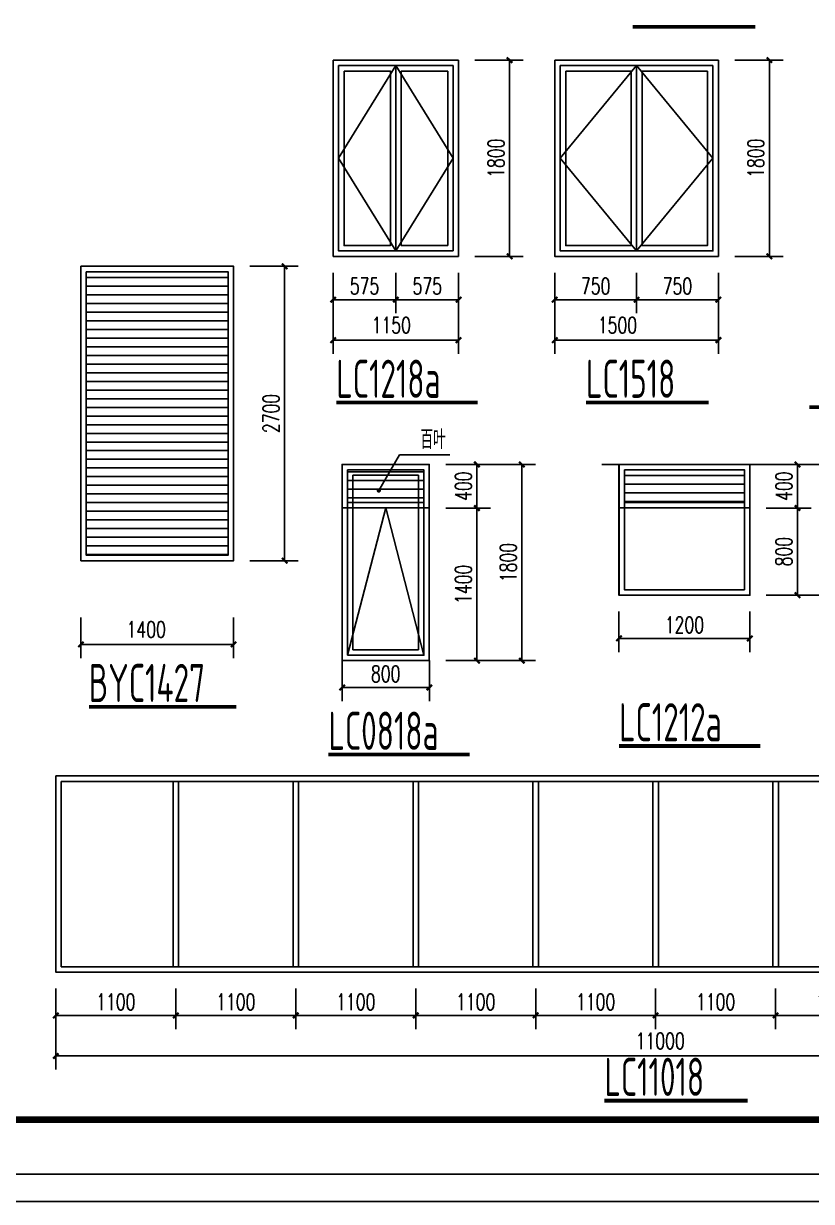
# Model space of a CAD drawing. Header units: millimetres. Extents: x -1048436 to -185795, y -983427 to 400387.
# Drawn here: x -634639 to -627414, y 342011 to 352815 of the extents above; entities that cross this region are included whole.
import ezdxf
from ezdxf.enums import TextEntityAlignment as Align

# ---------------------------------------------------------------- set-up
doc = ezdxf.new("R2010")
doc.units = ezdxf.units.MM
doc.header["$LTSCALE"] = 500
doc.linetypes.add('A-FP_05$0$pln_L5$0$Col_L4$0$PHANTOM', pattern=[63.5, 31.75, -6.35, 6.35, -6.35, 6.35, -6.35])
for name, color, linetype in [('C-SHET-TTLB', 11, 'Continuous'), ('DIM_SYMB', 3, 'Continuous'), ('PUB_DIM', 3, 'Continuous'), ('PUB_TEXT', 7, 'Continuous'), ('建-填充', 9, 'Continuous'), ('建-文字', 4, 'Continuous'), ('建-窗', 135, 'Continuous'), ('建-符号-引出', 150, 'Continuous')]:
    doc.layers.add(name, color=color, linetype=linetype)
doc.styles.add('_TCH_DIM_T3', font='SIMPLEX', dxfattribs={"width": 0.705882, "bigfont": 'GBCBIG'})
doc.styles.add('ECADI', font='hzs.shx', dxfattribs={"width": 0.7, "bigfont": 'hztxt.shx'})
doc.styles.add('XD2008', font='xd-hzs.shx', dxfattribs={"width": 0.7, "bigfont": 'xd-hztxt.shx'})
doc.dimstyles.new('_TCH_ARCH&&50', dxfattribs={"dimtxt": 148.75, "dimasz": 50, "dimexe": 125, "dimexo": 150, "dimgap": 50, "dimtad": 1, "dimdec": 0, "dimzin": 0, "dimdsep": 46, "dimtxsty": '_TCH_DIM_T3', "dimblk": 'ARCHTICK', "dimcen": 0.09, "dimclrt": 7, "dimazin": 2, "dimtfac": 1, "dimtdec": 0, "dimtix": 1, "dimtmove": 2, "dimatfit": 3, "dimldrblk": 'ARCHTICK', "dimfxl": 1, "dimtolj": 1, "dimtzin": 0, "dimarcsym": 0})

# ---------------------------------------------------------------- blocks, each defined once
blk = doc.blocks.new('集团图框A1')
at = {"layer": 'C-SHET-TTLB'}
for points in [[(1095.85, -95.53), (1095.85, -699.53), (244.85, -699.53), (244.85, -95.53)], [(1090.85, -100.53), (1090.85, -694.53), (249.85, -694.53), (249.85, -100.53)]]:
    blk.add_lwpolyline(points, close=True, dxfattribs=at)
at = {"layer": 'C-SHET-TTLB', "const_width": 1.2}
blk.add_lwpolyline([(268.25, -110.53), (1080.85, -110.53), (1080.85, -684.53), (268.25, -684.53)], close=True, dxfattribs=at)
at = {"color": 2, "style": 'ECADI', "width": 0.7}
for tag, p in [('序号1', (1009.72, -381.88)), ('记要1', (1037.92, -381.9)), ('日期1', (1073.26, -381.71)), ('序号2', (1009.72, -387.77)), ('记要2', (1037.92, -387.79)), ('日期2', (1073.26, -387.6)), ('序号3', (1009.72, -393.63)), ('记要3', (1037.92, -393.65)), ('日期3', (1073.26, -393.46)), ('序号4', (1009.72, -399.51)), ('日期4', (1073.26, -399.35)), ('记要4', (1037.92, -399.53)), ('合作设计单位', (1042.53, -542.75)), ('审定人', (1041.84, -561.74)), ('审核人', (1041.84, -571.23)), ('设计总负责人', (1041.84, -580.99)), ('专业负责人', (1041.84, -591.72)), ('校对人', (1041.84, -601.96)), ('设计人', (1041.84, -611.83)), ('建设单位上', (1044.38, -619.93)), ('建设单位中', (1044.38, -623.89)), ('建设单位下', (1044.38, -627.74)), ('项目名称上', (1044.35, -632.3)), ('项目名称中', (1044.35, -636.38)), ('项目名称下', (1044.35, -640.33)), ('子项', (1043.59, -646.93)), ('图名上', (1044.47, -653.59)), ('图名中', (1044.47, -657.5)), ('图名下', (1044.47, -661.62)), ('工程编号', (1027.1, -667.58)), ('阶段', (1063.92, -667.61)), ('比例', (1025.96, -674.19)), ('专业', (1063.72, -673.97)), ('日期', (1026.1, -680.73)), ('图别、图号', (1066.05, -680.84))]:
    blk.add_attdef(tag, text='', height=3.5, dxfattribs=at).set_placement(p, align=Align.MIDDLE)
blk = doc.blocks.new('A1')
blk.add_blockref('集团图框A1', (-609654.51, -640037.88))
blk = doc.blocks.new('fdgdg')
at = {"layer": '建-窗', "linetype": 'Continuous'}
blk.add_line((74071, 7350), (74071, 5650), dxfattribs=at)
for points in [[(73321, 7400), (74821, 7400), (74821, 5600), (73321, 5600)], [(74071, 7350), (73371, 7350), (73371, 5650), (74071, 5650)], [(74771, 7350), (74071, 7350), (74071, 5650), (74771, 5650)], [(73421, 7300), (74021, 7300), (74021, 5700), (73421, 5700)], [(74721, 7300), (74121, 7300), (74121, 5700), (74721, 5700)]]:
    blk.add_lwpolyline(points, close=True, dxfattribs=at)
for points in [[(74071, 7350), (73371, 6500), (74071, 5650)], [(74071, 7350), (74771, 6500), (74071, 5650)]]:
    blk.add_lwpolyline(points, dxfattribs=at)
blk = doc.blocks.new('C2')
at = {"layer": '建-窗', "linetype": 'Continuous'}
for points in [[(-710413, -572677), (-709213, -572677), (-709213, -573877), (-710413, -573877)], [(-710363, -572727), (-709263, -572727), (-709263, -573827), (-710363, -573827)]]:
    blk.add_lwpolyline(points, close=True, dxfattribs=at)
blk = doc.blocks.new('_ArchTick')
at = {"color": 0, "linetype": 'ByBlock', "const_width": 0.4}
blk.add_lwpolyline([(-0.5, -0.5), (0.5, 0.5)], dxfattribs=at)
blk = doc.blocks.new('*D440')
at = {"layer": 'Defpoints', "color": 0, "transparency": 16777216}
for p in [(-634343, 343742), (-623343, 343742), (-623343, 343345)]:
    blk.add_point(p, dxfattribs=at)
at = {"layer": 'PUB_DIM', "color": 0, "lineweight": -2, "transparency": 16777216}
for p, q in [((-634343, 343592), (-634343, 343220)), ((-623343, 343592), (-623343, 343220)), ((-634343, 343345), (-623343, 343345))]:
    blk.add_line(p, q, dxfattribs=at)
at = {"layer": 'PUB_DIM', "color": 0, "lineweight": -2, "transparency": 16777216, "xscale": 50, "yscale": 50, "zscale": 50, "rotation": 180}
blk.add_blockref('_ArchTick', (-634343, 343345), dxfattribs=at)
at = {"layer": 'PUB_DIM', "color": 0, "lineweight": -2, "transparency": 16777216, "xscale": 50, "yscale": 50, "zscale": 50}
blk.add_blockref('_ArchTick', (-623343, 343345), dxfattribs=at)
at = {"layer": 'PUB_DIM', "color": 7, "transparency": 16777216, "insert": (-628801, 343483), "char_height": 148.8, "attachment_point": 5, "style": '_TCH_DIM_T3'}
blk.add_mtext('\\A1;11000', dxfattribs=at)
blk = doc.blocks.new('*D441')
at = {"layer": 'Defpoints', "color": 0, "transparency": 16777216}
for p in [(-634343, 344113), (-633243, 344113), (-633243, 343717)]:
    blk.add_point(p, dxfattribs=at)
at = {"layer": 'PUB_DIM', "color": 0, "lineweight": -2, "transparency": 16777216}
for p, q in [((-634343, 343963), (-634343, 343592)), ((-633243, 343963), (-633243, 343592)), ((-634343, 343717), (-633243, 343717))]:
    blk.add_line(p, q, dxfattribs=at)
at = {"layer": 'PUB_DIM', "color": 0, "lineweight": -2, "transparency": 16777216, "xscale": 50, "yscale": 50, "zscale": 50, "rotation": 180}
blk.add_blockref('_ArchTick', (-634343, 343717), dxfattribs=at)
at = {"layer": 'PUB_DIM', "color": 0, "lineweight": -2, "transparency": 16777216, "xscale": 50, "yscale": 50, "zscale": 50}
blk.add_blockref('_ArchTick', (-633243, 343717), dxfattribs=at)
at = {"layer": 'PUB_DIM', "color": 7, "transparency": 16777216, "insert": (-633793, 343841), "char_height": 148.8, "attachment_point": 5, "style": '_TCH_DIM_T3'}
blk.add_mtext('\\A1;1100', dxfattribs=at)
blk = doc.blocks.new('*D442')
at = {"layer": 'Defpoints', "color": 0, "transparency": 16777216}
for p in [(-633243, 344113), (-632143, 344113), (-632143, 343717)]:
    blk.add_point(p, dxfattribs=at)
at = {"layer": 'PUB_DIM', "color": 0, "lineweight": -2, "transparency": 16777216}
for p, q in [((-633243, 343963), (-633243, 343592)), ((-632143, 343963), (-632143, 343592)), ((-633243, 343717), (-632143, 343717))]:
    blk.add_line(p, q, dxfattribs=at)
at = {"layer": 'PUB_DIM', "color": 0, "lineweight": -2, "transparency": 16777216, "xscale": 50, "yscale": 50, "zscale": 50, "rotation": 180}
blk.add_blockref('_ArchTick', (-633243, 343717), dxfattribs=at)
at = {"layer": 'PUB_DIM', "color": 0, "lineweight": -2, "transparency": 16777216, "xscale": 50, "yscale": 50, "zscale": 50}
blk.add_blockref('_ArchTick', (-632143, 343717), dxfattribs=at)
at = {"layer": 'PUB_DIM', "color": 7, "transparency": 16777216, "insert": (-632693, 343841), "char_height": 148.8, "attachment_point": 5, "style": '_TCH_DIM_T3'}
blk.add_mtext('\\A1;1100', dxfattribs=at)
blk = doc.blocks.new('*D443')
at = {"layer": 'Defpoints', "color": 0, "transparency": 16777216}
for p in [(-632143, 344113), (-631043, 344113), (-631043, 343717)]:
    blk.add_point(p, dxfattribs=at)
at = {"layer": 'PUB_DIM', "color": 0, "lineweight": -2, "transparency": 16777216}
for p, q in [((-632143, 343963), (-632143, 343592)), ((-631043, 343963), (-631043, 343592)), ((-632143, 343717), (-631043, 343717))]:
    blk.add_line(p, q, dxfattribs=at)
at = {"layer": 'PUB_DIM', "color": 0, "lineweight": -2, "transparency": 16777216, "xscale": 50, "yscale": 50, "zscale": 50, "rotation": 180}
blk.add_blockref('_ArchTick', (-632143, 343717), dxfattribs=at)
at = {"layer": 'PUB_DIM', "color": 0, "lineweight": -2, "transparency": 16777216, "xscale": 50, "yscale": 50, "zscale": 50}
blk.add_blockref('_ArchTick', (-631043, 343717), dxfattribs=at)
at = {"layer": 'PUB_DIM', "color": 7, "transparency": 16777216, "insert": (-631593, 343841), "char_height": 148.8, "attachment_point": 5, "style": '_TCH_DIM_T3'}
blk.add_mtext('\\A1;1100', dxfattribs=at)
blk = doc.blocks.new('*D444')
at = {"layer": 'Defpoints', "color": 0, "transparency": 16777216}
for p in [(-631043, 344113), (-629943, 344113), (-629943, 343717)]:
    blk.add_point(p, dxfattribs=at)
at = {"layer": 'PUB_DIM', "color": 0, "lineweight": -2, "transparency": 16777216}
for p, q in [((-631043, 343963), (-631043, 343592)), ((-629943, 343963), (-629943, 343592)), ((-631043, 343717), (-629943, 343717))]:
    blk.add_line(p, q, dxfattribs=at)
at = {"layer": 'PUB_DIM', "color": 0, "lineweight": -2, "transparency": 16777216, "xscale": 50, "yscale": 50, "zscale": 50, "rotation": 180}
blk.add_blockref('_ArchTick', (-631043, 343717), dxfattribs=at)
at = {"layer": 'PUB_DIM', "color": 0, "lineweight": -2, "transparency": 16777216, "xscale": 50, "yscale": 50, "zscale": 50}
blk.add_blockref('_ArchTick', (-629943, 343717), dxfattribs=at)
at = {"layer": 'PUB_DIM', "color": 7, "transparency": 16777216, "insert": (-630493, 343841), "char_height": 148.8, "attachment_point": 5, "style": '_TCH_DIM_T3'}
blk.add_mtext('\\A1;1100', dxfattribs=at)
blk = doc.blocks.new('*D445')
at = {"layer": 'Defpoints', "color": 0, "transparency": 16777216}
for p in [(-629943, 344113), (-628843, 344113), (-628843, 343717)]:
    blk.add_point(p, dxfattribs=at)
at = {"layer": 'PUB_DIM', "color": 0, "lineweight": -2, "transparency": 16777216}
for p, q in [((-629943, 343963), (-629943, 343592)), ((-628843, 343963), (-628843, 343592)), ((-629943, 343717), (-628843, 343717))]:
    blk.add_line(p, q, dxfattribs=at)
at = {"layer": 'PUB_DIM', "color": 0, "lineweight": -2, "transparency": 16777216, "xscale": 50, "yscale": 50, "zscale": 50, "rotation": 180}
blk.add_blockref('_ArchTick', (-629943, 343717), dxfattribs=at)
at = {"layer": 'PUB_DIM', "color": 0, "lineweight": -2, "transparency": 16777216, "xscale": 50, "yscale": 50, "zscale": 50}
blk.add_blockref('_ArchTick', (-628843, 343717), dxfattribs=at)
at = {"layer": 'PUB_DIM', "color": 7, "transparency": 16777216, "insert": (-629393, 343841), "char_height": 148.8, "attachment_point": 5, "style": '_TCH_DIM_T3'}
blk.add_mtext('\\A1;1100', dxfattribs=at)
blk = doc.blocks.new('*D446')
at = {"layer": 'Defpoints', "color": 0, "transparency": 16777216}
for p in [(-628843, 344113), (-627743, 344113), (-627743, 343717)]:
    blk.add_point(p, dxfattribs=at)
at = {"layer": 'PUB_DIM', "color": 0, "lineweight": -2, "transparency": 16777216}
for p, q in [((-628843, 343963), (-628843, 343592)), ((-627743, 343963), (-627743, 343592)), ((-628843, 343717), (-627743, 343717))]:
    blk.add_line(p, q, dxfattribs=at)
at = {"layer": 'PUB_DIM', "color": 0, "lineweight": -2, "transparency": 16777216, "xscale": 50, "yscale": 50, "zscale": 50, "rotation": 180}
blk.add_blockref('_ArchTick', (-628843, 343717), dxfattribs=at)
at = {"layer": 'PUB_DIM', "color": 0, "lineweight": -2, "transparency": 16777216, "xscale": 50, "yscale": 50, "zscale": 50}
blk.add_blockref('_ArchTick', (-627743, 343717), dxfattribs=at)
at = {"layer": 'PUB_DIM', "color": 7, "transparency": 16777216, "insert": (-628293, 343841), "char_height": 148.8, "attachment_point": 5, "style": '_TCH_DIM_T3'}
blk.add_mtext('\\A1;1100', dxfattribs=at)
blk = doc.blocks.new('*D447')
at = {"layer": 'Defpoints', "color": 0, "transparency": 16777216}
for p in [(-627743, 344113), (-626643, 344113), (-626643, 343717)]:
    blk.add_point(p, dxfattribs=at)
at = {"layer": 'PUB_DIM', "color": 0, "lineweight": -2, "transparency": 16777216}
for p, q in [((-627743, 343963), (-627743, 343592)), ((-626643, 343963), (-626643, 343592)), ((-627743, 343717), (-626643, 343717))]:
    blk.add_line(p, q, dxfattribs=at)
at = {"layer": 'PUB_DIM', "color": 0, "lineweight": -2, "transparency": 16777216, "xscale": 50, "yscale": 50, "zscale": 50, "rotation": 180}
blk.add_blockref('_ArchTick', (-627743, 343717), dxfattribs=at)
at = {"layer": 'PUB_DIM', "color": 0, "lineweight": -2, "transparency": 16777216, "xscale": 50, "yscale": 50, "zscale": 50}
blk.add_blockref('_ArchTick', (-626643, 343717), dxfattribs=at)
at = {"layer": 'PUB_DIM', "color": 7, "transparency": 16777216, "insert": (-627193, 343841), "char_height": 148.8, "attachment_point": 5, "style": '_TCH_DIM_T3'}
blk.add_mtext('\\A1;1100', dxfattribs=at)
blk = doc.blocks.new('*D465')
at = {"layer": 'Defpoints', "color": 0, "transparency": 16777216}
for p in [(-632713, 350588), (-632245, 350588), (-632713, 347888)]:
    blk.add_point(p, dxfattribs=at)
at = {"layer": 'PUB_DIM', "color": 0, "lineweight": -2, "transparency": 16777216}
for p, q in [((-632563, 350588), (-632120, 350588)), ((-632245, 347888), (-632245, 350588)), ((-632563, 347888), (-632120, 347888))]:
    blk.add_line(p, q, dxfattribs=at)
at = {"layer": 'PUB_DIM', "color": 0, "lineweight": -2, "transparency": 16777216, "xscale": 50, "yscale": 50, "zscale": 50}
for p, rotation in [((-632245, 350588), 90), ((-632245, 347888), 270)]:
    blk.add_blockref('_ArchTick', p, dxfattribs=dict(at, rotation=rotation))
at = {"layer": 'PUB_DIM', "color": 7, "transparency": 16777216, "insert": (-632369, 349238), "char_height": 148.8, "attachment_point": 5, "rotation": 90, "style": '_TCH_DIM_T3'}
blk.add_mtext('\\A1;2700', dxfattribs=at)
blk = doc.blocks.new('*D466')
at = {"layer": 'Defpoints', "color": 0, "transparency": 16777216}
for p in [(-634113, 347517), (-632713, 347517), (-632713, 347120)]:
    blk.add_point(p, dxfattribs=at)
at = {"layer": 'PUB_DIM', "color": 0, "lineweight": -2, "transparency": 16777216}
for p, q in [((-634113, 347367), (-634113, 346995)), ((-632713, 347367), (-632713, 346995)), ((-634113, 347120), (-632713, 347120))]:
    blk.add_line(p, q, dxfattribs=at)
at = {"layer": 'PUB_DIM', "color": 0, "lineweight": -2, "transparency": 16777216, "xscale": 50, "yscale": 50, "zscale": 50, "rotation": 180}
blk.add_blockref('_ArchTick', (-634113, 347120), dxfattribs=at)
at = {"layer": 'PUB_DIM', "color": 0, "lineweight": -2, "transparency": 16777216, "xscale": 50, "yscale": 50, "zscale": 50}
blk.add_blockref('_ArchTick', (-632713, 347120), dxfattribs=at)
at = {"layer": 'PUB_DIM', "color": 7, "transparency": 16777216, "insert": (-633514, 347257), "char_height": 148.8, "attachment_point": 5, "style": '_TCH_DIM_T3'}
blk.add_mtext('\\A1;1400', dxfattribs=at)
blk = doc.blocks.new('*D494')
at = {"layer": 'Defpoints', "color": 0, "transparency": 16777216}
for p in [(-627567, 348771), (-627131, 348771), (-627567, 347571)]:
    blk.add_point(p, dxfattribs=at)
at = {"layer": 'PUB_DIM', "color": 0, "lineweight": -2, "transparency": 16777216}
for p, q in [((-627417, 348771), (-627006, 348771)), ((-627131, 347571), (-627131, 348771)), ((-627417, 347571), (-627006, 347571))]:
    blk.add_line(p, q, dxfattribs=at)
at = {"layer": 'PUB_DIM', "color": 0, "lineweight": -2, "transparency": 16777216, "xscale": 50, "yscale": 50, "zscale": 50}
for p, rotation in [((-627131, 348771), 90), ((-627131, 347571), 270)]:
    blk.add_blockref('_ArchTick', p, dxfattribs=dict(at, rotation=rotation))
at = {"layer": 'PUB_DIM', "color": 7, "transparency": 16777216, "insert": (-627255, 348171), "char_height": 148.8, "attachment_point": 5, "rotation": 90, "style": '_TCH_DIM_T3'}
blk.add_mtext('\\A1;1200', dxfattribs=at)
blk = doc.blocks.new('*D496')
at = {"layer": 'Defpoints', "color": 0, "transparency": 16777216}
for p in [(-627979, 348371), (-627542, 348371), (-627979, 347571)]:
    blk.add_point(p, dxfattribs=at)
at = {"layer": 'PUB_DIM', "color": 0, "lineweight": -2, "transparency": 16777216}
for p, q in [((-627829, 348371), (-627417, 348371)), ((-627542, 347571), (-627542, 348371)), ((-627829, 347571), (-627417, 347571))]:
    blk.add_line(p, q, dxfattribs=at)
at = {"layer": 'PUB_DIM', "color": 0, "lineweight": -2, "transparency": 16777216, "xscale": 50, "yscale": 50, "zscale": 50}
for p, rotation in [((-627542, 348371), 90), ((-627542, 347571), 270)]:
    blk.add_blockref('_ArchTick', p, dxfattribs=dict(at, rotation=rotation))
at = {"layer": 'PUB_DIM', "color": 7, "transparency": 16777216, "insert": (-627667, 347971), "char_height": 148.8, "attachment_point": 5, "rotation": 90, "style": '_TCH_DIM_T3'}
blk.add_mtext('\\A1;800', dxfattribs=at)
blk = doc.blocks.new('*D497')
at = {"layer": 'Defpoints', "color": 0, "transparency": 16777216}
for p in [(-627979, 348771), (-627542, 348771), (-627979, 348371)]:
    blk.add_point(p, dxfattribs=at)
at = {"layer": 'PUB_DIM', "color": 0, "lineweight": -2, "transparency": 16777216}
for p, q in [((-627829, 348771), (-627417, 348771)), ((-627542, 348371), (-627542, 348771)), ((-627829, 348371), (-627417, 348371))]:
    blk.add_line(p, q, dxfattribs=at)
at = {"layer": 'PUB_DIM', "color": 0, "lineweight": -2, "transparency": 16777216, "xscale": 50, "yscale": 50, "zscale": 50}
for p, rotation in [((-627542, 348771), 90), ((-627542, 348371), 270)]:
    blk.add_blockref('_ArchTick', p, dxfattribs=dict(at, rotation=rotation))
at = {"layer": 'PUB_DIM', "color": 7, "transparency": 16777216, "insert": (-627667, 348571), "char_height": 148.8, "attachment_point": 5, "rotation": 90, "style": '_TCH_DIM_T3'}
blk.add_mtext('\\A1;400', dxfattribs=at)
blk = doc.blocks.new('*D498')
at = {"layer": 'Defpoints', "color": 0, "transparency": 16777216}
for p in [(-629179, 347571), (-627979, 347571), (-627979, 347175)]:
    blk.add_point(p, dxfattribs=at)
at = {"layer": 'PUB_DIM', "color": 0, "lineweight": -2, "transparency": 16777216}
for p, q in [((-629179, 347421), (-629179, 347050)), ((-627979, 347421), (-627979, 347050)), ((-629179, 347175), (-627979, 347175))]:
    blk.add_line(p, q, dxfattribs=at)
at = {"layer": 'PUB_DIM', "color": 0, "lineweight": -2, "transparency": 16777216, "xscale": 50, "yscale": 50, "zscale": 50, "rotation": 180}
blk.add_blockref('_ArchTick', (-629179, 347175), dxfattribs=at)
at = {"layer": 'PUB_DIM', "color": 0, "lineweight": -2, "transparency": 16777216, "xscale": 50, "yscale": 50, "zscale": 50}
blk.add_blockref('_ArchTick', (-627979, 347175), dxfattribs=at)
at = {"layer": 'PUB_DIM', "color": 7, "transparency": 16777216, "insert": (-628579, 347299), "char_height": 148.8, "attachment_point": 5, "style": '_TCH_DIM_T3'}
blk.add_mtext('\\A1;1200', dxfattribs=at)
blk = doc.blocks.new('*D502')
at = {"layer": 'Defpoints', "color": 0, "transparency": 16777216}
for p in [(-630507, 348771), (-630070, 348771), (-630507, 346971)]:
    blk.add_point(p, dxfattribs=at)
at = {"layer": 'PUB_DIM', "color": 0, "lineweight": -2, "transparency": 16777216}
for p, q in [((-630357, 348771), (-629945, 348771)), ((-630070, 346971), (-630070, 348771)), ((-630357, 346971), (-629945, 346971))]:
    blk.add_line(p, q, dxfattribs=at)
at = {"layer": 'PUB_DIM', "color": 0, "lineweight": -2, "transparency": 16777216, "xscale": 50, "yscale": 50, "zscale": 50}
for p, rotation in [((-630070, 348771), 90), ((-630070, 346971), 270)]:
    blk.add_blockref('_ArchTick', p, dxfattribs=dict(at, rotation=rotation))
at = {"layer": 'PUB_DIM', "color": 7, "transparency": 16777216, "insert": (-630194, 347871), "char_height": 148.8, "attachment_point": 5, "rotation": 90, "style": '_TCH_DIM_T3'}
blk.add_mtext('\\A1;1800', dxfattribs=at)
blk = doc.blocks.new('*D503')
at = {"layer": 'Defpoints', "color": 0, "transparency": 16777216}
for p in [(-630918, 348371), (-630482, 348371), (-630918, 346971)]:
    blk.add_point(p, dxfattribs=at)
at = {"layer": 'PUB_DIM', "color": 0, "lineweight": -2, "transparency": 16777216}
for p, q in [((-630768, 348371), (-630357, 348371)), ((-630482, 346971), (-630482, 348371)), ((-630768, 346971), (-630357, 346971))]:
    blk.add_line(p, q, dxfattribs=at)
at = {"layer": 'PUB_DIM', "color": 0, "lineweight": -2, "transparency": 16777216, "xscale": 50, "yscale": 50, "zscale": 50}
for p, rotation in [((-630482, 348371), 90), ((-630482, 346971), 270)]:
    blk.add_blockref('_ArchTick', p, dxfattribs=dict(at, rotation=rotation))
at = {"layer": 'PUB_DIM', "color": 7, "transparency": 16777216, "insert": (-630606, 347671), "char_height": 148.8, "attachment_point": 5, "rotation": 90, "style": '_TCH_DIM_T3'}
blk.add_mtext('\\A1;1400', dxfattribs=at)
blk = doc.blocks.new('*D504')
at = {"layer": 'Defpoints', "color": 0, "transparency": 16777216}
for p in [(-630918, 348771), (-630482, 348771), (-630918, 348371)]:
    blk.add_point(p, dxfattribs=at)
at = {"layer": 'PUB_DIM', "color": 0, "lineweight": -2, "transparency": 16777216}
for p, q in [((-630768, 348771), (-630357, 348771)), ((-630482, 348371), (-630482, 348771)), ((-630768, 348371), (-630357, 348371))]:
    blk.add_line(p, q, dxfattribs=at)
at = {"layer": 'PUB_DIM', "color": 0, "lineweight": -2, "transparency": 16777216, "xscale": 50, "yscale": 50, "zscale": 50}
for p, rotation in [((-630482, 348771), 90), ((-630482, 348371), 270)]:
    blk.add_blockref('_ArchTick', p, dxfattribs=dict(at, rotation=rotation))
at = {"layer": 'PUB_DIM', "color": 7, "transparency": 16777216, "insert": (-630606, 348571), "char_height": 148.8, "attachment_point": 5, "rotation": 90, "style": '_TCH_DIM_T3'}
blk.add_mtext('\\A1;400', dxfattribs=at)
blk = doc.blocks.new('*D505')
at = {"layer": 'Defpoints', "color": 0, "transparency": 16777216}
for p in [(-631718, 347121), (-630918, 347121), (-630918, 346725)]:
    blk.add_point(p, dxfattribs=at)
at = {"layer": 'PUB_DIM', "color": 0, "lineweight": -2, "transparency": 16777216}
for p, q in [((-631718, 346971), (-631718, 346600)), ((-630918, 346971), (-630918, 346600)), ((-631718, 346725), (-630918, 346725))]:
    blk.add_line(p, q, dxfattribs=at)
at = {"layer": 'PUB_DIM', "color": 0, "lineweight": -2, "transparency": 16777216, "xscale": 50, "yscale": 50, "zscale": 50, "rotation": 180}
blk.add_blockref('_ArchTick', (-631718, 346725), dxfattribs=at)
at = {"layer": 'PUB_DIM', "color": 0, "lineweight": -2, "transparency": 16777216, "xscale": 50, "yscale": 50, "zscale": 50}
blk.add_blockref('_ArchTick', (-630918, 346725), dxfattribs=at)
at = {"layer": 'PUB_DIM', "color": 7, "transparency": 16777216, "insert": (-631318, 346849), "char_height": 148.8, "attachment_point": 5, "style": '_TCH_DIM_T3'}
blk.add_mtext('\\A1;800', dxfattribs=at)
blk = doc.blocks.new('*D526')
at = {"layer": 'Defpoints', "color": 0, "transparency": 16777216}
for p in [(-630650, 352479), (-630182, 352479), (-630650, 350679)]:
    blk.add_point(p, dxfattribs=at)
at = {"layer": 'PUB_DIM', "color": 0, "lineweight": -2, "transparency": 16777216}
for p, q in [((-630500, 352479), (-630057, 352479)), ((-630182, 350679), (-630182, 352479)), ((-630500, 350679), (-630057, 350679))]:
    blk.add_line(p, q, dxfattribs=at)
at = {"layer": 'PUB_DIM', "color": 0, "lineweight": -2, "transparency": 16777216, "xscale": 50, "yscale": 50, "zscale": 50}
for p, rotation in [((-630182, 352479), 90), ((-630182, 350679), 270)]:
    blk.add_blockref('_ArchTick', p, dxfattribs=dict(at, rotation=rotation))
at = {"layer": 'PUB_DIM', "color": 7, "transparency": 16777216, "insert": (-630306, 351579), "char_height": 148.8, "attachment_point": 5, "rotation": 90, "style": '_TCH_DIM_T3'}
blk.add_mtext('\\A1;1800', dxfattribs=at)
blk = doc.blocks.new('*D527')
at = {"layer": 'Defpoints', "color": 0, "transparency": 16777216}
for p in [(-631800, 350307), (-630650, 350307), (-630650, 349911)]:
    blk.add_point(p, dxfattribs=at)
at = {"layer": 'PUB_DIM', "color": 0, "lineweight": -2, "transparency": 16777216}
for p, q in [((-631800, 350157), (-631800, 349786)), ((-630650, 350157), (-630650, 349786)), ((-631800, 349911), (-630650, 349911))]:
    blk.add_line(p, q, dxfattribs=at)
at = {"layer": 'PUB_DIM', "color": 0, "lineweight": -2, "transparency": 16777216, "xscale": 50, "yscale": 50, "zscale": 50, "rotation": 180}
blk.add_blockref('_ArchTick', (-631800, 349911), dxfattribs=at)
at = {"layer": 'PUB_DIM', "color": 0, "lineweight": -2, "transparency": 16777216, "xscale": 50, "yscale": 50, "zscale": 50}
blk.add_blockref('_ArchTick', (-630650, 349911), dxfattribs=at)
at = {"layer": 'PUB_DIM', "color": 7, "transparency": 16777216, "insert": (-631267, 350048), "char_height": 148.8, "attachment_point": 5, "style": '_TCH_DIM_T3'}
blk.add_mtext('\\A1;1150', dxfattribs=at)
blk = doc.blocks.new('*D528')
at = {"layer": 'Defpoints', "color": 0, "transparency": 16777216}
for p in [(-631800, 350679), (-631225, 350679), (-631225, 350282)]:
    blk.add_point(p, dxfattribs=at)
at = {"layer": 'PUB_DIM', "color": 0, "lineweight": -2, "transparency": 16777216}
for p, q in [((-631800, 350529), (-631800, 350157)), ((-631225, 350529), (-631225, 350157)), ((-631800, 350282), (-631225, 350282))]:
    blk.add_line(p, q, dxfattribs=at)
at = {"layer": 'PUB_DIM', "color": 0, "lineweight": -2, "transparency": 16777216, "xscale": 50, "yscale": 50, "zscale": 50, "rotation": 180}
blk.add_blockref('_ArchTick', (-631800, 350282), dxfattribs=at)
at = {"layer": 'PUB_DIM', "color": 0, "lineweight": -2, "transparency": 16777216, "xscale": 50, "yscale": 50, "zscale": 50}
blk.add_blockref('_ArchTick', (-631225, 350282), dxfattribs=at)
at = {"layer": 'PUB_DIM', "color": 7, "transparency": 16777216, "insert": (-631512, 350407), "char_height": 148.8, "attachment_point": 5, "style": '_TCH_DIM_T3'}
blk.add_mtext('\\A1;575', dxfattribs=at)
blk = doc.blocks.new('*D529')
at = {"layer": 'Defpoints', "color": 0, "transparency": 16777216}
for p in [(-631225, 350679), (-630650, 350679), (-630650, 350282)]:
    blk.add_point(p, dxfattribs=at)
at = {"layer": 'PUB_DIM', "color": 0, "lineweight": -2, "transparency": 16777216}
for p, q in [((-631225, 350529), (-631225, 350157)), ((-630650, 350529), (-630650, 350157)), ((-631225, 350282), (-630650, 350282))]:
    blk.add_line(p, q, dxfattribs=at)
at = {"layer": 'PUB_DIM', "color": 0, "lineweight": -2, "transparency": 16777216, "xscale": 50, "yscale": 50, "zscale": 50, "rotation": 180}
blk.add_blockref('_ArchTick', (-631225, 350282), dxfattribs=at)
at = {"layer": 'PUB_DIM', "color": 0, "lineweight": -2, "transparency": 16777216, "xscale": 50, "yscale": 50, "zscale": 50}
blk.add_blockref('_ArchTick', (-630650, 350282), dxfattribs=at)
at = {"layer": 'PUB_DIM', "color": 7, "transparency": 16777216, "insert": (-630937, 350407), "char_height": 148.8, "attachment_point": 5, "style": '_TCH_DIM_T3'}
blk.add_mtext('\\A1;575', dxfattribs=at)
blk = doc.blocks.new('*D552')
at = {"layer": 'Defpoints', "color": 0, "transparency": 16777216}
for p in [(-628268, 352479), (-627800, 352479), (-628268, 350679)]:
    blk.add_point(p, dxfattribs=at)
at = {"layer": 'PUB_DIM', "color": 0, "lineweight": -2, "transparency": 16777216}
for p, q in [((-628118, 352479), (-627675, 352479)), ((-627800, 350679), (-627800, 352479)), ((-628118, 350679), (-627675, 350679))]:
    blk.add_line(p, q, dxfattribs=at)
at = {"layer": 'PUB_DIM', "color": 0, "lineweight": -2, "transparency": 16777216, "xscale": 50, "yscale": 50, "zscale": 50}
for p, rotation in [((-627800, 352479), 90), ((-627800, 350679), 270)]:
    blk.add_blockref('_ArchTick', p, dxfattribs=dict(at, rotation=rotation))
at = {"layer": 'PUB_DIM', "color": 7, "transparency": 16777216, "insert": (-627924, 351579), "char_height": 148.8, "attachment_point": 5, "rotation": 90, "style": '_TCH_DIM_T3'}
blk.add_mtext('\\A1;1800', dxfattribs=at)
blk = doc.blocks.new('*D553')
at = {"layer": 'Defpoints', "color": 0, "transparency": 16777216}
for p in [(-629768, 350307), (-628268, 350307), (-628268, 349911)]:
    blk.add_point(p, dxfattribs=at)
at = {"layer": 'PUB_DIM', "color": 0, "lineweight": -2, "transparency": 16777216}
for p, q in [((-629768, 350157), (-629768, 349786)), ((-628268, 350157), (-628268, 349786)), ((-629768, 349911), (-628268, 349911))]:
    blk.add_line(p, q, dxfattribs=at)
at = {"layer": 'PUB_DIM', "color": 0, "lineweight": -2, "transparency": 16777216, "xscale": 50, "yscale": 50, "zscale": 50, "rotation": 180}
blk.add_blockref('_ArchTick', (-629768, 349911), dxfattribs=at)
at = {"layer": 'PUB_DIM', "color": 0, "lineweight": -2, "transparency": 16777216, "xscale": 50, "yscale": 50, "zscale": 50}
blk.add_blockref('_ArchTick', (-628268, 349911), dxfattribs=at)
at = {"layer": 'PUB_DIM', "color": 7, "transparency": 16777216, "insert": (-629193, 350048), "char_height": 148.8, "attachment_point": 5, "style": '_TCH_DIM_T3'}
blk.add_mtext('\\A1;1500', dxfattribs=at)
blk = doc.blocks.new('*D554')
at = {"layer": 'Defpoints', "color": 0, "transparency": 16777216}
for p in [(-629768, 350679), (-629018, 350679), (-629018, 350282)]:
    blk.add_point(p, dxfattribs=at)
at = {"layer": 'PUB_DIM', "color": 0, "lineweight": -2, "transparency": 16777216}
for p, q in [((-629768, 350529), (-629768, 350157)), ((-629018, 350529), (-629018, 350157)), ((-629768, 350282), (-629018, 350282))]:
    blk.add_line(p, q, dxfattribs=at)
at = {"layer": 'PUB_DIM', "color": 0, "lineweight": -2, "transparency": 16777216, "xscale": 50, "yscale": 50, "zscale": 50, "rotation": 180}
blk.add_blockref('_ArchTick', (-629768, 350282), dxfattribs=at)
at = {"layer": 'PUB_DIM', "color": 0, "lineweight": -2, "transparency": 16777216, "xscale": 50, "yscale": 50, "zscale": 50}
blk.add_blockref('_ArchTick', (-629018, 350282), dxfattribs=at)
at = {"layer": 'PUB_DIM', "color": 7, "transparency": 16777216, "insert": (-629393, 350407), "char_height": 148.8, "attachment_point": 5, "style": '_TCH_DIM_T3'}
blk.add_mtext('\\A1;750', dxfattribs=at)
blk = doc.blocks.new('*D555')
at = {"layer": 'Defpoints', "color": 0, "transparency": 16777216}
for p in [(-629018, 350679), (-628268, 350679), (-628268, 350282)]:
    blk.add_point(p, dxfattribs=at)
at = {"layer": 'PUB_DIM', "color": 0, "lineweight": -2, "transparency": 16777216}
for p, q in [((-629018, 350529), (-629018, 350157)), ((-628268, 350529), (-628268, 350157)), ((-629018, 350282), (-628268, 350282))]:
    blk.add_line(p, q, dxfattribs=at)
at = {"layer": 'PUB_DIM', "color": 0, "lineweight": -2, "transparency": 16777216, "xscale": 50, "yscale": 50, "zscale": 50, "rotation": 180}
blk.add_blockref('_ArchTick', (-629018, 350282), dxfattribs=at)
at = {"layer": 'PUB_DIM', "color": 0, "lineweight": -2, "transparency": 16777216, "xscale": 50, "yscale": 50, "zscale": 50}
blk.add_blockref('_ArchTick', (-628268, 350282), dxfattribs=at)
at = {"layer": 'PUB_DIM', "color": 7, "transparency": 16777216, "insert": (-628643, 350407), "char_height": 148.8, "attachment_point": 5, "style": '_TCH_DIM_T3'}
blk.add_mtext('\\A1;750', dxfattribs=at)

msp = doc.modelspace()

# ---------------------------------------------------------------- hatches: boundary and pattern name
at = {"layer": '建-填充', "linetype": 'A-FP_05$0$pln_L5$0$Col_L4$0$PHANTOM'}
h = msp.add_hatch(dxfattribs=at)
h.set_pattern_fill('ANSI31', color=256, scale=50, angle=135)
h.set_pattern_definition([(180, (49372.97, 1053588.4), (-7e-15, -79.375), [])])
h.paths.add_polyline_path([(-634063.3, 350538.1), (-632763.3, 350538.1), (-632763.3, 347938.1), (-634063.3, 347938.1)])
h = msp.add_hatch(dxfattribs=at)
h.set_pattern_fill('ANSI31', color=256, scale=50, angle=135)
h.set_pattern_definition([(180, (107944.545, 1051171.64), (-7e-15, -79.375), [])])
h.paths.add_polyline_path([(-630968.2, 348721.3), (-631668.2, 348721.3), (-631668.2, 348421.3), (-630968.2, 348421.3)])
h = msp.add_hatch(dxfattribs=at)
h.set_pattern_fill('ANSI31', color=256, scale=50, angle=135)
h.set_pattern_definition([(180, (54307.4, 1051771.64), (-7e-15, -79.375), [])])
h.paths.add_polyline_path([(-629128.9, 348721.3), (-628028.9, 348721.3), (-628028.9, 348421.3), (-629128.9, 348421.3)])

# ---------------------------------------------------------------- linework, layer by layer
for p, q in [((-623465.5, 348771.3), (-629337.1, 348771.3)), ((-634113.3, 347888.1), (-632713.3, 347888.1))]:
    msp.add_line(p, q)
for points in [[(-634113.3, 350588.1), (-634113.3, 350588.1), (-632713.3, 350588.1), (-632713.3, 350588.1), (-632713.3, 347888.1), (-632713.3, 347888.1), (-634113.3, 347888.1), (-634113.3, 347888.1)], [(-634063.3, 350538.1), (-632763.3, 350538.1), (-632763.3, 347938.1), (-634063.3, 347938.1)], [(-630918.2, 348771.3), (-630918.2, 348771.3), (-631718.2, 348771.3), (-631718.2, 348771.3), (-631718.2, 348371.3), (-631718.2, 348371.3), (-630918.2, 348371.3), (-630918.2, 348371.3)], [(-629178.9, 348771.3), (-629178.9, 348771.3), (-627978.9, 348771.3), (-627978.9, 348771.3), (-627978.9, 348371.3), (-627978.9, 348371.3), (-629178.9, 348371.3), (-629178.9, 348371.3)], [(-629178.9, 348771.3), (-627978.9, 348771.3), (-627978.9, 347571.3), (-629178.9, 347571.3)], [(-630968.2, 348721.3), (-631668.2, 348721.3), (-631668.2, 348421.3), (-630968.2, 348421.3)], [(-629128.9, 348721.3), (-628028.9, 348721.3), (-628028.9, 348421.3), (-629128.9, 348421.3)]]:
    msp.add_lwpolyline(points, close=True)
at = {"layer": 'DIM_SYMB', "const_width": 35}
for points in [[(-629053.1, 352784.3), (-627927.7, 352784.3)], [(-631771.3, 349338.4), (-630476.3, 349338.4)], [(-629481.6, 349338.4), (-628356.2, 349338.4)], [(-627433.9, 349295.7), (-626308.5, 349295.7)], [(-634040.2, 346548.3), (-632688.6, 346548.3)], [(-629178.3, 346188.2), (-627883.3, 346188.2)], [(-631843.2, 346109.7), (-630548.2, 346109.7)], [(-629312.8, 342935.6), (-627998.9, 342935.6)]]:
    msp.add_lwpolyline(points, dxfattribs=at)
at = {"layer": '建-窗', "linetype": 'Continuous'}
for p, q in [((-631799.9, 352478.8), (-630649.9, 352478.8)), ((-631799.9, 350678.8), (-631799.9, 352478.8)), ((-631224.9, 352428.8), (-631224.9, 350728.8)), ((-631224.9, 352428.8), (-630699.9, 351578.8)), ((-630699.9, 352428.8), (-631224.9, 352428.8)), ((-631224.9, 352428.8), (-631224.9, 350728.8)), ((-630699.9, 350728.8), (-630699.9, 352428.8)), ((-630649.9, 352478.8), (-630649.9, 350678.8)), ((-630749.9, 352378.8), (-631174.9, 352378.8)), ((-631174.9, 352378.8), (-631174.9, 350778.8)), ((-630749.9, 350778.8), (-630749.9, 352378.8)), ((-630699.9, 351578.8), (-631224.9, 350728.8)), ((-631224.9, 350728.8), (-630699.9, 350728.8)), ((-631174.9, 350778.8), (-630749.9, 350778.8)), ((-630649.9, 350678.8), (-631799.9, 350678.8)), ((-630968.2, 347021.3), (-630968.2, 348721.3))]:
    msp.add_line(p, q, dxfattribs=at)
for points in [[(-631224.9, 352428.8), (-631749.9, 352428.8), (-631749.9, 350728.8), (-631224.9, 350728.8)], [(-631699.9, 352378.8), (-631274.9, 352378.8), (-631274.9, 350778.8), (-631699.9, 350778.8)], [(-630918.2, 346971.3), (-631718.2, 346971.3), (-631718.2, 348771.3), (-630918.2, 348771.3)], [(-631668.2, 347021.3), (-630968.2, 347021.3), (-630968.2, 348721.3), (-631668.2, 348721.3)], [(-631618.2, 347071.3), (-631018.2, 347071.3), (-631018.2, 348671.3), (-631618.2, 348671.3)], [(-634342.8, 345913.3), (-623342.8, 345913.3), (-623342.8, 344113.3), (-634342.8, 344113.3)], [(-634342.8, 345913.3), (-623342.8, 345913.3), (-623342.8, 344113.3), (-634342.8, 344113.3)], [(-634292.8, 345863.3), (-623392.8, 345863.3), (-623392.8, 344163.3), (-634292.8, 344163.3)], [(-634292.8, 345863.3), (-633267.8, 345863.3), (-633267.8, 344163.3), (-634292.8, 344163.3)], [(-633217.8, 345863.3), (-632167.8, 345863.3), (-632167.8, 344163.3), (-633217.8, 344163.3)], [(-632117.8, 345863.3), (-631067.8, 345863.3), (-631067.8, 344163.3), (-632117.8, 344163.3)], [(-631017.8, 345863.3), (-629967.8, 345863.3), (-629967.8, 344163.3), (-631017.8, 344163.3)], [(-629917.8, 345863.3), (-628867.8, 345863.3), (-628867.8, 344163.3), (-629917.8, 344163.3)], [(-628817.8, 345863.3), (-627767.8, 345863.3), (-627767.8, 344163.3), (-628817.8, 344163.3)], [(-627717.8, 345863.3), (-626667.8, 345863.3), (-626667.8, 344163.3), (-627717.8, 344163.3)]]:
    msp.add_lwpolyline(points, close=True, dxfattribs=at)
for points in [[(-631224.9, 352428.8), (-631749.9, 351578.8), (-631224.9, 350728.8)], [(-630968.2, 347021.3), (-631318.2, 348371.3), (-631668.2, 347021.3)]]:
    msp.add_lwpolyline(points, dxfattribs=at)
at = {"layer": '建-符号-引出'}
for p, q in [((-631381.3, 348532.2), (-631191.1, 348859.9)), ((-631191.1, 348859.9), (-630730.6, 348859.9))]:
    msp.add_line(p, q, dxfattribs=at)
at = {"layer": '建-符号-引出', "const_width": 20}
msp.add_lwpolyline([(-631386.4, 348523.6, 1), (-631376.3, 348540.9, 1)], format="xyb", close=True, dxfattribs=at)

# ---------------------------------------------------------------- block references
at = {"xscale": 50, "yscale": 50, "zscale": 50}
msp.add_blockref('A1', (29824819.3, 32378881.2), dxfattribs=at)
for name, p in [('fdgdg', (-703088.9, 345078.8)), ('C2', (81233.8, 921448.4))]:
    msp.add_blockref(name, p)

# ---------------------------------------------------------------- texts
at = {"layer": 'PUB_TEXT', "style": 'XD2008', "width": 0.7}
for s, p in [('LC1218a', (-631771.3, 349381.5)), ('LC1518', (-629481.6, 349381.5)), ('BYC1427', (-634040.2, 346591.4)), ('LC0818a', (-631843.2, 346152.8)), ('LC1212a', (-629178.3, 346231.2)), ('LC11018', (-629312.8, 342978.7))]:
    msp.add_text(s, height=350, dxfattribs=at).set_placement(p)
at = {"layer": '建-文字', "style": 'XD2008', "width": 0.7}
msp.add_text('百叶', height=175, dxfattribs=at).set_placement((-631000.1, 348912.4))

# ---------------------------------------------------------------- dimensions: what is measured, and where the dimension line sits
at = {"layer": 'PUB_DIM'}
for p1, p2, distance, picture, middle in [((-630649.9, 350678.8), (-630649.9, 352478.8), -468.2, '*D526', (-630306.1, 351578.8)), ((-628267.8, 350678.8), (-628267.8, 352478.8), -468.2, '*D552', (-627923.9, 351578.8)), ((-632713.3, 347888.1), (-632713.3, 350588.1), -468.2, '*D465', (-632369.4, 349238.1)), ((-631799.9, 350678.8), (-631224.9, 350678.8), -396.6, '*D528', (-631512.4, 350406.6)), ((-631224.9, 350678.8), (-630649.9, 350678.8), -396.6, '*D529', (-630937.4, 350406.6)), ((-629767.8, 350678.8), (-629017.8, 350678.8), -396.6, '*D554', (-629392.8, 350406.6)), ((-629017.8, 350678.8), (-628267.8, 350678.8), -396.6, '*D555', (-628642.8, 350406.6)), ((-630918.2, 348371.3), (-630918.2, 348771.3), -436.6, '*D504', (-630605.9, 348571.3)), ((-630506.6, 346971.3), (-630506.6, 348771.3), -436.6, '*D502', (-630194.4, 347871.3)), ((-627978.9, 348371.3), (-627978.9, 348771.3), -436.6, '*D497', (-627666.6, 348571.3)), ((-627567.3, 347571.3), (-627567.3, 348771.3), -436.6, '*D494', (-627255, 348171.3)), ((-630918.2, 346971.3), (-630918.2, 348371.3), -436.6, '*D503', (-630605.9, 347671.3)), ((-627978.9, 347571.3), (-627978.9, 348371.3), -436.6, '*D496', (-627666.6, 347971.3)), ((-629178.9, 347571.3), (-627978.9, 347571.3), -396.6, '*D498', (-628578.9, 347299.1)), ((-631718.2, 347121.3), (-630918.2, 347121.3), -396.6, '*D505', (-631318.2, 346849.1)), ((-634342.8, 344113.3), (-633242.8, 344113.3), -396.6, '*D441', (-633792.8, 343841.1)), ((-633242.8, 344113.3), (-632142.8, 344113.3), -396.6, '*D442', (-632692.8, 343841.1)), ((-632142.8, 344113.3), (-631042.8, 344113.3), -396.6, '*D443', (-631592.8, 343841.1)), ((-631042.8, 344113.3), (-629942.8, 344113.3), -396.6, '*D444', (-630492.8, 343841.1)), ((-629942.8, 344113.3), (-628842.8, 344113.3), -396.6, '*D445', (-629392.8, 343841.1)), ((-628842.8, 344113.3), (-627742.8, 344113.3), -396.6, '*D446', (-628292.8, 343841.1)), ((-627742.8, 344113.3), (-626642.8, 344113.3), -396.6, '*D447', (-627192.8, 343841.1))]:
    dim = msp.add_aligned_dim(p1=p1, p2=p2, distance=distance, dimstyle='_TCH_ARCH&&50', dxfattribs=at)
    dim.commit()
    dim.dimension.update_dxf_attribs({"geometry": picture, "text_midpoint": middle})
for base, p1, p2, picture, middle in [((-630649.9, 349910.7), (-631799.9, 350307.3), (-630649.9, 350307.3), '*D527', (-631266.8, 350048.2)), ((-628267.8, 349910.7), (-629767.8, 350307.3), (-628267.8, 350307.3), '*D553', (-629192.8, 350048.2)), ((-632713.3, 347119.9), (-634113.3, 347516.5), (-632713.3, 347516.5), '*D466', (-633514.4, 347257.4)), ((-623342.8, 343345.2), (-634342.8, 343741.8), (-623342.8, 343741.8), '*D440', (-628800.6, 343482.7))]:
    dim = msp.add_linear_dim(base=base, p1=p1, p2=p2, angle=360, dimstyle='_TCH_ARCH&&50', dxfattribs=at)
    dim.commit()
    dim.dimension.update_dxf_attribs({"geometry": picture, "text_midpoint": middle, "dimtype": 129})

doc.saveas('drawing.dxf')
